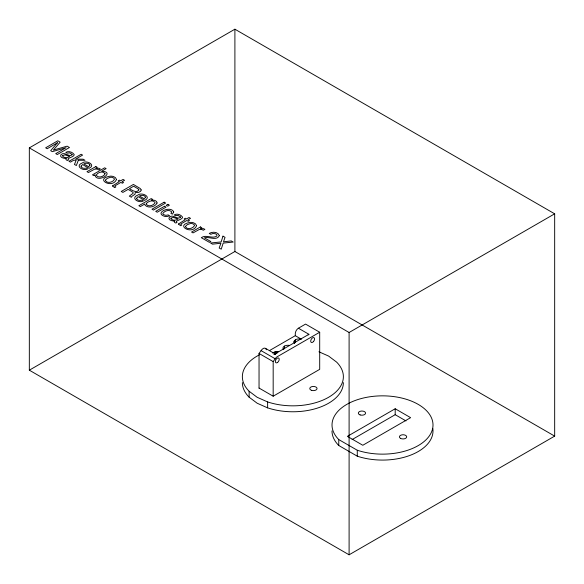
<?xml version="1.0" encoding="UTF-8"?>
<svg xmlns="http://www.w3.org/2000/svg" width="584" height="584" viewBox="0 0 584 584"><rect width="100%" height="100%" fill="white"/><g stroke="black" fill="none" stroke-linecap="round" stroke-linejoin="round"><path stroke-width="0.88" d="M301.329 339.319A4.906 2.832 0 0 0 295.409 339.771L293.971 341.771L294.628 343.188M259.041 388.163L259.041 353.459L261.07 350.619A4.555 2.628 -60 0 1 266.326 349.758M273.173 396.207L273.173 361.613L275.203 358.78A4.555 2.628 -60 0 1 277.546 356.554L319.696 332.245L319.696 369.351L273.173 396.207L259.041 388.053M29.331 147.883L234.899 29.2L554.669 213.817L554.669 436.117L349.101 554.8L29.331 370.183L29.331 147.883L349.101 332.5L554.669 213.817M29.331 370.183L234.899 251.5L554.669 436.117M269.494 350.575L295.285 335.69L295.285 333.858A4.555 2.628 -60 0 1 298.402 328.223L305.563 324.091L319.696 332.245M298.402 328.223L308.936 334.303L273.954 354.473A4.555 2.628 -60 0 1 274.772 354.203M395.193 408.756L347.385 436.365L362.803 445.264L410.61 417.662L395.193 408.756L395.193 414.691L405.989 420.925M352.086 439.584L395.193 414.691M278.174 351.729L275.633 351.729L273.436 352.459A4.906 2.832 0 0 0 272.655 353.05M283.642 349.531A4.906 2.832 0 0 1 284.423 346.115L285.437 345.662A4.906 2.832 0 0 1 289.16 345.385M318.922 351.78L328.588 356.065L336.61 362.102A50.501 29.156 0 0 1 328.58 397.295A50.501 29.156 0 0 1 267.625 401.931L257.15 397.288L249.127 391.251A50.501 29.156 0 0 1 259.376 354.853M343.37 382.615A50.501 29.156 0 0 1 267.625 407.866L257.15 403.223L249.127 397.186A50.501 29.156 0 0 1 242.367 382.6M295.285 335.69L300.745 338.844M265.611 348.429L275.392 354.072M261.07 350.619L275.203 358.78M259.041 353.459L273.173 361.613M338.793 439.577A50.494 29.149 0 0 1 373.731 396.288A50.494 29.149 0 0 1 432.24 430.043A50.494 29.149 0 0 1 357.284 450.242L338.764 439.577L338.771 445.504L357.277 456.184A50.501 29.156 0 0 0 409.647 455.513A50.501 29.156 0 0 0 432.81 428.386M357.277 450.249L357.277 456.184M349.101 332.5L349.101 554.8M295.409 339.771L295.409 342.501M294.628 340.355L294.628 343.093M294.139 341.041L294.139 342.866M284.423 346.115L284.423 348.852M276.904 351.626L276.904 353.451M275.633 351.729L275.633 354.459M274.451 352.006L274.451 353.831M267.625 401.931L267.625 407.866M249.127 391.251L249.127 397.186M234.899 29.2L234.899 251.5M308.104 334.939A4.555 2.628 -60 0 1 308.936 334.303M338.771 445.504A50.501 29.156 0 0 1 331.997 430.926M173.725 212.065L172.346 214.167L170.9 213.328L171.66 212.196L171.448 211.605C168.958 209.335 164.717 210.853 162.958 213.306A2.584 1.489 0 0 0 163.308 214.496L165.849 215.379L168.155 214.912L169.601 215.751L167.637 216.379A4.3 2.482 0 0 1 164.892 216.423C153.351 213.08 171.061 205.028 173.725 212.065M112.5 185.953L114.654 187.647L115.829 186.968L114.793 186.296L115.099 185.756L120.888 182.42L122.304 183.237L123.516 182.529L122.1 181.712L124.575 180.288L123.071 179.419L120.596 180.843L119.399 180.149L118.18 180.857L119.377 181.551L112.5 185.953M178.441 224.022L180.602 225.723L181.777 225.044L180.741 224.373L181.047 223.833L186.836 220.489L188.245 221.307L189.464 220.606L188.048 219.788L190.523 218.358L189.019 217.489L186.544 218.92L185.34 218.226L184.128 218.927L185.325 219.621L178.441 224.022M81.037 166.17C81.307 168.396 84.563 168.637 86.301 168.068L87.761 168.915C83.249 171.513 74.35 165.973 82.366 162.914C86.22 159.746 96.506 164.885 89.06 168.309L82.57 164.557L81.037 166.17M136.627 198.268C136.89 200.487 140.145 200.728 141.883 200.159L143.35 201.006C138.831 203.604 129.933 198.064 137.948 195.005C141.803 191.837 152.088 196.976 144.649 200.4L138.153 196.647L136.627 198.268M72.08 154.439L72.036 154.928C68.766 157.3 64.517 151.256 61.028 154.629C58.918 157.417 64.357 158.717 66.35 158.403L65.788 159.03L66.364 159.987L67.54 160.498L68.635 159.855C65.43 158.359 73.978 157.206 74.19 154.884L74.11 154.446C72.365 151.942 68.547 150.752 65.809 152.336L67.197 153.139L69.715 152.855L72.08 154.439M180.427 216.985L180.383 217.482C177.113 219.854 172.864 213.802 169.375 217.182C167.258 219.971 172.703 221.27 174.696 220.956L174.134 221.577L174.711 222.541L175.886 223.044L176.981 222.409C173.776 220.913 182.325 219.759 182.537 217.438L182.456 217C180.712 214.496 176.894 213.306 174.156 214.89L175.543 215.693L178.062 215.408L180.427 216.985M105.456 180.142L105.405 180.587C107.281 183.931 113.048 182.252 114.471 179.31L113.997 178.332L112.661 177.543A2.869 1.657 0 0 0 110.332 177.332L107.2 178.419L105.456 180.142M185.544 226.38L185.486 226.818C187.362 230.169 193.129 228.49 194.552 225.541L194.085 224.563L192.742 223.781A2.869 1.657 0 0 0 190.413 223.562L187.281 224.657L185.544 226.38M141.204 189.953L140.62 191.275L138.656 192.399L135.145 192.581L135.116 194.158L131.838 196.392L131.349 197.29L129.327 196.122L133.152 193.26L133.115 192.545L131.86 191.567L128.115 189.398L122.895 192.406L121.253 191.457L133.407 184.442L140.204 188.479L141.204 189.953M105.062 173.74C103.915 176.704 98.513 178.434 96.389 175.485L96.36 174.945C97.842 172.178 103.273 170.586 105.062 173.74M94.973 174.981C96.601 183.975 116.34 172.09 101.704 171.178L106.113 168.63L104.667 167.798L92.462 174.842L93.842 175.631L94.973 174.981M116.457 179.478C112.362 189.413 93.878 178.682 110.332 176.156A5.176 2.986 0 0 1 113.712 176.675L115.457 177.66L116.457 179.478M196.538 225.716C192.45 235.651 173.959 224.913 190.413 222.387A5.176 2.986 0 0 1 193.793 222.906L195.538 223.898L196.538 225.716M62.649 155.57L62.561 156.023C64.079 158.213 67.664 158.045 69.613 156.439L65.036 154.848L62.649 155.57M170.995 218.124L170.908 218.577C172.426 220.767 176.01 220.599 177.959 218.993L173.382 217.401L170.995 218.124M89.958 165.126L88.717 166.739L83.789 163.9C85.658 162.936 89.075 162.783 89.958 165.126M145.54 197.217L144.299 198.83L139.379 195.99C141.24 195.027 144.657 194.873 145.54 197.217M138.89 189.858C136.882 193.611 131.758 190.209 129.487 188.603L133.641 186.208L138.357 189.004L138.89 189.858M219.358 235.637C216.54 241.294 209.014 236.294 204.378 237.827L210.853 241.564L209.444 242.375L201.305 237.681C206.123 234.14 212.269 239.199 216.905 236.053L216.883 234.695L215.328 233.702L212.832 233.512L210.758 234.308L209.247 233.432C212.277 231.454 218.153 231.76 219.358 235.637M157.081 202.998C155.176 207.064 147.935 208.707 144.92 204.962L144.89 203.955L140.364 206.575L138.868 205.714L151.227 198.575L152.679 199.414L151.504 200.093C153.57 199.903 156.906 200.436 157.081 202.998M222.986 236.155L221.139 241.929L210.554 243.017L212.539 244.163L220.905 243.221L219.183 248.003L221.227 249.178L223.183 243.112L233.191 242.046L231.227 240.915L223.497 241.82L225.044 237.345L222.986 236.155M78.314 160.264L76.351 165.535L74.445 164.44L76.154 160.257L73.759 160.198L70.43 162.118L69 161.293L81.161 154.271L82.592 155.103L75.533 159.177L83.118 159.206L85.023 160.308L78.314 160.264M146.518 203.305L146.307 204.371C148.482 207.174 153.388 205.575 154.979 202.911L154.964 202.371C152.913 199.56 148.511 201.188 146.518 203.305M57.429 142.773L50.669 150.708L52.297 151.65L66.021 147.73L55.735 153.636L57.298 154.534L69.46 147.518L67.124 146.168L53.378 150.103L60.159 142.153L57.801 140.788L45.647 147.81L47.216 148.716L57.429 142.773M313.652 341.348L313.192 341.852A2.723 1.577 -60 0 1 310.724 340.822A2.723 1.577 -60 0 1 313.688 337.574A2.723 1.577 -60 0 1 313.652 341.348M95.842 166.557L86.98 171.674L88.469 172.528L94.608 169.163L97.119 169.083L98.74 169.856L100.309 168.951L98.878 168.265L95.725 168.258L97.258 167.367L95.842 166.557M164.148 202.188L151.986 209.203L153.482 210.065L165.637 203.042L164.148 202.188M164.535 206.262L155.716 211.357L157.227 212.233L166.053 207.137L164.535 206.262M167.871 204.334L166.185 205.312L167.696 206.181L169.389 205.21L167.871 204.334M200.422 226.935L191.559 232.052L193.048 232.906L199.188 229.541L201.699 229.461L203.32 230.242L204.889 229.329L203.458 228.643L200.305 228.636L201.838 227.753L200.422 226.935M311.593 390.353A3.635 2.095 0 0 0 317.046 388.535A3.635 2.095 0 0 0 311.593 386.717A3.635 2.095 0 0 0 311.593 390.353M277.634 362.401A2.723 1.577 -60 0 0 278.758 358.123A2.723 1.577 -60 0 0 275.473 360.708A2.723 1.577 -60 0 0 277.634 362.401M360.138 414.932A3.635 2.095 0 0 0 365.584 413.122A3.635 2.095 0 0 0 360.138 411.304A3.635 2.095 0 0 0 360.138 414.932M400.493 438.336A3.635 2.095 0 0 0 406.574 437.394A3.635 2.095 0 0 0 402.12 434.825A3.635 2.095 0 0 0 400.493 438.336"/></g></svg>
